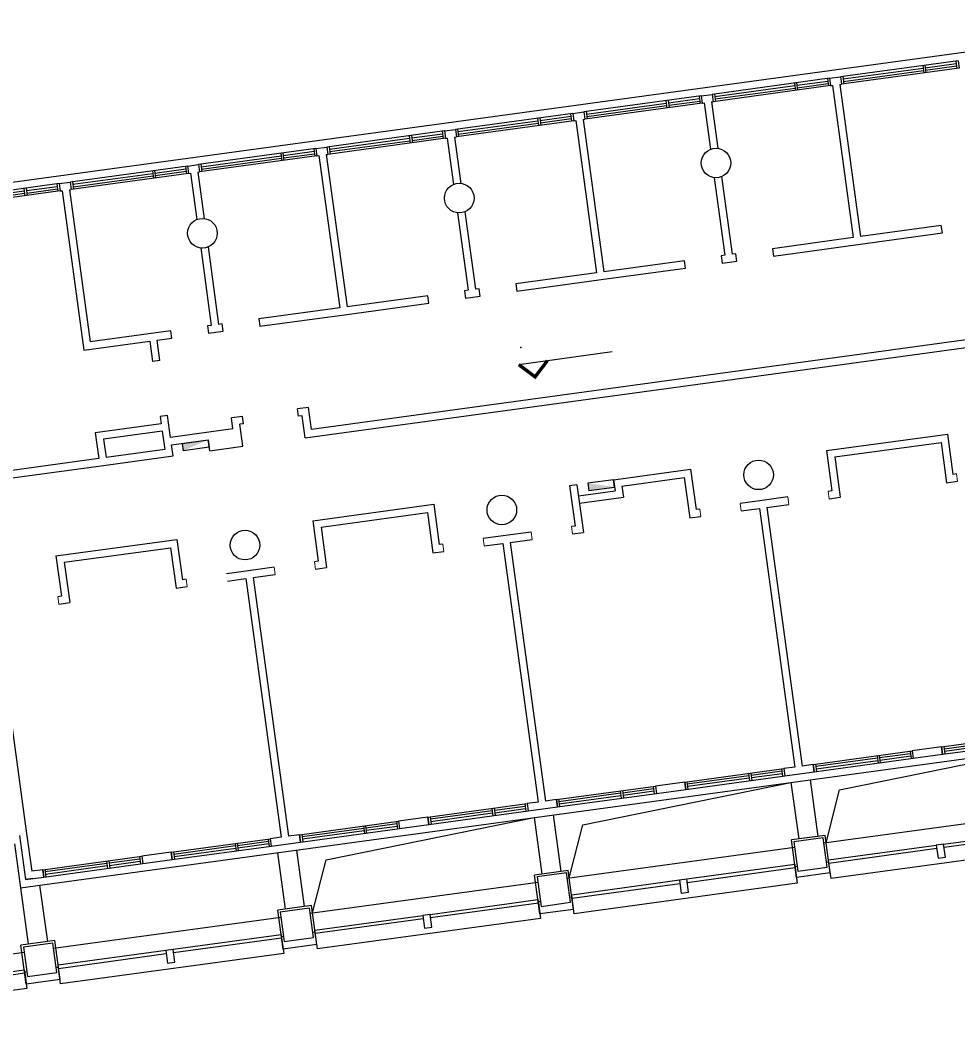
# Model space of a CAD drawing. Header units: millimetres. Extents: x 11680834 to 11851556, y -6213014 to -6078394.
# Drawn here: x 11720345 to 11745678, y -6107325 to -6080344 of the extents above; entities that cross this region are included whole.
import ezdxf

# ---------------------------------------------------------------- set-up
doc = ezdxf.new("R2010")
doc.units = ezdxf.units.MM
for name, color, linetype in [('A—\\M+5C3C5\\M+5B4B0', 135, 'Continuous'), ('A—\\M+5C7BD\\M+5CCE5', 7, 'Continuous'), ('E-COLS-F4$0$0S-COLS-I', 90, 'Continuous'), ('E2-RI-4F$0$A-WALL', 7, 'Continuous')]:
    doc.layers.add(name, color=color, linetype=linetype)

msp = doc.modelspace()

# ---------------------------------------------------------------- linework, layer by layer
at = {"color": 1}
msp.add_line((11733817, -6089653), (11736339, -6089298), dxfattribs=at)
at = {"color": 1, "const_width": 91.7}
msp.add_lwpolyline([(11733817, -6089653), (11734257, -6089984), (11734588, -6089544)], dxfattribs=at)
msp.add_lwpolyline([(11725428, -6091683), (11725456, -6091881), (11724762, -6091976), (11724735, -6091778)], close=True)
at = {"extrusion": (0, 0, -1)}
msp.add_lwpolyline([(-11736402, -6092959), (-11736375, -6092761), (-11735682, -6092855), (-11735709, -6093054)], close=True, dxfattribs=at)
at = {"color": 1}
msp.add_point((11733870, -6089186), dxfattribs=at)
msp.add_solid([(11725428, -6091683), (11725428, -6091683), (11724735, -6091778), (11724762, -6091976)])
at = {"extrusion": (0, 0, -1)}
msp.add_solid([(-11736402, -6092959), (-11736402, -6092959), (-11735709, -6093054), (-11735682, -6092855)], dxfattribs=at)
at = {"layer": 'A—\\M+5C3C5\\M+5B4B0'}
for p, q in [((11752260, -6080344), (11714293, -6085535)), ((11745678, -6081446), (11742507, -6081880)), ((11745618, -6081454), (11745645, -6081653)), ((11745678, -6081446), (11745705, -6081644)), ((11745705, -6081644), (11742534, -6082078)), ((11742576, -6081937), (11744736, -6081642)), ((11742585, -6082004), (11744745, -6081708)), ((11744727, -6081576), (11744754, -6081774)), ((11744786, -6081568), (11744813, -6081766)), ((11744795, -6081634), (11745627, -6081520)), ((11744804, -6081700), (11745636, -6081586)), ((11742210, -6081920), (11739040, -6082354)), ((11741327, -6082108), (11742160, -6081994)), ((11742151, -6081928), (11742178, -6082127)), ((11742210, -6081920), (11742237, -6082118)), ((11742507, -6081880), (11742534, -6082078)), ((11742567, -6081871), (11742594, -6082070)), ((11742237, -6082118), (11739067, -6082552)), ((11739108, -6082411), (11741268, -6082116)), ((11739117, -6082478), (11741277, -6082182)), ((11741259, -6082050), (11741286, -6082248)), ((11741318, -6082042), (11741345, -6082240)), ((11741336, -6082174), (11742169, -6082060)), ((11738742, -6082394), (11735572, -6082828)), ((11737791, -6082524), (11737818, -6082722)), ((11737851, -6082516), (11737878, -6082714)), ((11737860, -6082582), (11738692, -6082468)), ((11737869, -6082648), (11738701, -6082534)), ((11738683, -6082402), (11738710, -6082601)), ((11738742, -6082394), (11738769, -6082592)), ((11739040, -6082354), (11739067, -6082552)), ((11739099, -6082345), (11739126, -6082544)), ((11738769, -6082592), (11735599, -6083026)), ((11735640, -6082885), (11737800, -6082590)), ((11735649, -6082952), (11737809, -6082656)), ((11735275, -6082868), (11732104, -6083302)), ((11735302, -6083066), (11732131, -6083500)), ((11732173, -6083359), (11734332, -6083064)), ((11734323, -6082998), (11734350, -6083196)), ((11734383, -6082990), (11734410, -6083188)), ((11734392, -6083056), (11735224, -6082942)), ((11734401, -6083122), (11735233, -6083008)), ((11735215, -6082876), (11735242, -6083075)), ((11735275, -6082868), (11735302, -6083066)), ((11735572, -6082828), (11735599, -6083026)), ((11735631, -6082819), (11735658, -6083018)), ((11731807, -6083342), (11728636, -6083776)), ((11731807, -6083342), (11731834, -6083540)), ((11732104, -6083302), (11732131, -6083500)), ((11732163, -6083293), (11732191, -6083492)), ((11732182, -6083426), (11734341, -6083130)), ((11731834, -6083540), (11728663, -6083974)), ((11728705, -6083833), (11730865, -6083538)), ((11728714, -6083900), (11730874, -6083604)), ((11730856, -6083472), (11730883, -6083670)), ((11730915, -6083464), (11730942, -6083662)), ((11730924, -6083530), (11731756, -6083416)), ((11730933, -6083596), (11731765, -6083482)), ((11731747, -6083350), (11731774, -6083549)), ((11728339, -6083816), (11725169, -6084250)), ((11728280, -6083824), (11728307, -6084022)), ((11728339, -6083816), (11728366, -6084014)), ((11728636, -6083776), (11728663, -6083974)), ((11728696, -6083767), (11728723, -6083966)), ((11728366, -6084014), (11725196, -6084448)), ((11725237, -6084307), (11727397, -6084012)), ((11725246, -6084374), (11727406, -6084078)), ((11727388, -6083946), (11727415, -6084144)), ((11727447, -6083938), (11727474, -6084136)), ((11727456, -6084004), (11728289, -6083890)), ((11727465, -6084070), (11728298, -6083956)), ((11724871, -6084290), (11721701, -6084724)), ((11723920, -6084420), (11723947, -6084618)), ((11723980, -6084412), (11724007, -6084610)), ((11723989, -6084478), (11724821, -6084364)), ((11724812, -6084298), (11724839, -6084496)), ((11724871, -6084290), (11724898, -6084488)), ((11725169, -6084250), (11725196, -6084448)), ((11725228, -6084241), (11725255, -6084440)), ((11724898, -6084488), (11721728, -6084922)), ((11721769, -6084781), (11723929, -6084486)), ((11721778, -6084848), (11723938, -6084552)), ((11723998, -6084544), (11724830, -6084430)), ((11721404, -6084764), (11718233, -6085198)), ((11721431, -6084962), (11718260, -6085396)), ((11718301, -6085255), (11720461, -6084960)), ((11720452, -6084894), (11720479, -6085092)), ((11720512, -6084886), (11720539, -6085084)), ((11720521, -6084952), (11721353, -6084838)), ((11720530, -6085018), (11721362, -6084904)), ((11721344, -6084772), (11721371, -6084970)), ((11721404, -6084764), (11721431, -6084962)), ((11721701, -6084724), (11721728, -6084922)), ((11721760, -6084715), (11721787, -6084914)), ((11718311, -6085322), (11720470, -6085026)), ((11720360, -6103781), (11755553, -6098970)), ((11745234, -6099977), (11747910, -6099612)), ((11745234, -6099977), (11745261, -6100175)), ((11745261, -6100175), (11747937, -6099810)), ((11745294, -6099969), (11745321, -6100167)), ((11746967, -6099808), (11745303, -6100035)), ((11746976, -6099874), (11745312, -6100101)), ((11741767, -6100451), (11744442, -6100086)), ((11741794, -6100649), (11744469, -6100284)), ((11743500, -6100282), (11741835, -6100509)), ((11743491, -6100216), (11743518, -6100414)), ((11743550, -6100208), (11743577, -6100406)), ((11744391, -6100160), (11743559, -6100274)), ((11744400, -6100226), (11743568, -6100340)), ((11744382, -6100094), (11744409, -6100292)), ((11744442, -6100086), (11744469, -6100284)), ((11738299, -6100925), (11740974, -6100560)), ((11740915, -6100568), (11740942, -6100766)), ((11740974, -6100560), (11741001, -6100758)), ((11741767, -6100451), (11741794, -6100649)), ((11741826, -6100443), (11741853, -6100641)), ((11743509, -6100348), (11741844, -6100575)), ((11738326, -6101123), (11741001, -6100758)), ((11740032, -6100756), (11738367, -6100983)), ((11740041, -6100822), (11738376, -6101049)), ((11740023, -6100690), (11740050, -6100888)), ((11740082, -6100682), (11740109, -6100880)), ((11740924, -6100634), (11740091, -6100748)), ((11740933, -6100700), (11740100, -6100814)), ((11741682, -6100866), (11741890, -6102392)), ((11734831, -6101399), (11737506, -6101034)), ((11737456, -6101108), (11736624, -6101222)), ((11737447, -6101042), (11737474, -6101240)), ((11737506, -6101034), (11737533, -6101232)), ((11738299, -6100925), (11738326, -6101123)), ((11738358, -6100917), (11738385, -6101115)), ((11741167, -6100937), (11741375, -6102463)), ((11734831, -6101399), (11734858, -6101597)), ((11734858, -6101597), (11737533, -6101232)), ((11734891, -6101391), (11734918, -6101589)), ((11736564, -6101230), (11734900, -6101457)), ((11736573, -6101296), (11734909, -6101523)), ((11736555, -6101164), (11736582, -6101362)), ((11736615, -6101156), (11736642, -6101354)), ((11737465, -6101174), (11736633, -6101288)), ((11731363, -6101873), (11734039, -6101508)), ((11733087, -6101638), (11733114, -6101836)), ((11733147, -6101630), (11733174, -6101828)), ((11733988, -6101582), (11733156, -6101696)), ((11733997, -6101648), (11733165, -6101762)), ((11733979, -6101516), (11734006, -6101714)), ((11734039, -6101508), (11734066, -6101706)), ((11731363, -6101873), (11731390, -6102071)), ((11731390, -6102071), (11734066, -6101706)), ((11731423, -6101865), (11731450, -6102063)), ((11733096, -6101704), (11731432, -6101931)), ((11733105, -6101770), (11731441, -6101997)), ((11734231, -6101885), (11734440, -6103411)), ((11734746, -6101814), (11734955, -6103340)), ((11727896, -6102347), (11730571, -6101982)), ((11727923, -6102545), (11730598, -6102180)), ((11729629, -6102178), (11727964, -6102405)), ((11729620, -6102112), (11729647, -6102310)), ((11729679, -6102104), (11729706, -6102302)), ((11730520, -6102056), (11729688, -6102170)), ((11730529, -6102122), (11729697, -6102236)), ((11730511, -6101990), (11730538, -6102188)), ((11730571, -6101982), (11730598, -6102180)), ((11745290, -6102604), (11748203, -6102205)), ((11724428, -6102821), (11727103, -6102456)), ((11727044, -6102464), (11727071, -6102662)), ((11727103, -6102456), (11727130, -6102654)), ((11727896, -6102347), (11727923, -6102545)), ((11727955, -6102339), (11727982, -6102537)), ((11729638, -6102244), (11727973, -6102471)), ((11742089, -6102365), (11741177, -6102490)), ((11742089, -6102365), (11741177, -6102490)), ((11741315, -6103500), (11741177, -6102490)), ((11741890, -6102392), (11741375, -6102463)), ((11742227, -6103376), (11742089, -6102365)), ((11745302, -6102688), (11748215, -6102289)), ((11720198, -6102594), (11720360, -6103781)), ((11724455, -6103019), (11727130, -6102654)), ((11726161, -6102652), (11724496, -6102879)), ((11726170, -6102718), (11724505, -6102945)), ((11726152, -6102586), (11726179, -6102784)), ((11726211, -6102578), (11726238, -6102776)), ((11727053, -6102530), (11726220, -6102644)), ((11727062, -6102596), (11726229, -6102710)), ((11727811, -6102762), (11728019, -6104288)), ((11742179, -6103029), (11745092, -6102631)), ((11742191, -6103113), (11745104, -6102715)), ((11748272, -6102710), (11742248, -6103533)), ((11745290, -6102604), (11745092, -6102631)), ((11745092, -6102631), (11745140, -6102977)), ((11745338, -6102950), (11745290, -6102604)), ((11720960, -6103295), (11723635, -6102930)), ((11723585, -6103004), (11722753, -6103118)), ((11723576, -6102938), (11723603, -6103136)), ((11723635, -6102930), (11723662, -6103128)), ((11724428, -6102821), (11724455, -6103019)), ((11724487, -6102813), (11724514, -6103011)), ((11727296, -6102833), (11727504, -6104359)), ((11742191, -6103113), (11742179, -6103029)), ((11745140, -6102977), (11745338, -6102950)), ((11720960, -6103295), (11720987, -6103493)), ((11720987, -6103493), (11723662, -6103128)), ((11721020, -6103287), (11721047, -6103485)), ((11722693, -6103126), (11721029, -6103353)), ((11722702, -6103192), (11721038, -6103419)), ((11722684, -6103060), (11722711, -6103258)), ((11722744, -6103052), (11722771, -6103250)), ((11723594, -6103070), (11722762, -6103184)), ((11741268, -6103153), (11738355, -6103552)), ((11738366, -6103636), (11741279, -6103237)), ((11741268, -6103153), (11741279, -6103237)), ((11741279, -6103237), (11741337, -6103658)), ((11742248, -6103533), (11742191, -6103113)), ((11735153, -6103313), (11734242, -6103438)), ((11735153, -6103313), (11734242, -6103438)), ((11734385, -6104488), (11734242, -6103438)), ((11734955, -6103340), (11734440, -6103411)), ((11735297, -6104363), (11735153, -6103313)), ((11738157, -6103579), (11735244, -6103977)), ((11738355, -6103552), (11738157, -6103579)), ((11738157, -6103579), (11738204, -6103925)), ((11738402, -6103898), (11738355, -6103552)), ((11742227, -6103376), (11741315, -6103500)), ((11720360, -6103781), (11720569, -6105307)), ((11720875, -6103710), (11721084, -6105236)), ((11735255, -6104061), (11738168, -6103663)), ((11741337, -6103658), (11735313, -6104481)), ((11731419, -6104499), (11734332, -6104101)), ((11734332, -6104101), (11734344, -6104185)), ((11735255, -6104061), (11735244, -6103977)), ((11735313, -6104481), (11735255, -6104061)), ((11738204, -6103925), (11738402, -6103898)), ((11728218, -6104261), (11727306, -6104386)), ((11728218, -6104261), (11727306, -6104386)), ((11727450, -6105436), (11727306, -6104386)), ((11728019, -6104288), (11727504, -6104359)), ((11728361, -6105311), (11728218, -6104261)), ((11731431, -6104584), (11734344, -6104185)), ((11734344, -6104185), (11734401, -6104606)), ((11735297, -6104363), (11734385, -6104488)), ((11728308, -6104925), (11731221, -6104527)), ((11728320, -6105009), (11731233, -6104611)), ((11734401, -6104606), (11728377, -6105429)), ((11731419, -6104499), (11731221, -6104527)), ((11731221, -6104527), (11731269, -6104873)), ((11731467, -6104846), (11731419, -6104499)), ((11728320, -6105009), (11728308, -6104925)), ((11731269, -6104873), (11731467, -6104846)), ((11727397, -6105049), (11724484, -6105447)), ((11724495, -6105532), (11727408, -6105133)), ((11727397, -6105049), (11727408, -6105133)), ((11727408, -6105133), (11727466, -6105554)), ((11728377, -6105429), (11728320, -6105009)), ((11721282, -6105209), (11720371, -6105334)), ((11721282, -6105209), (11720371, -6105334)), ((11720514, -6106384), (11720371, -6105334)), ((11721084, -6105236), (11720569, -6105307)), ((11721426, -6106259), (11721282, -6105209)), ((11724484, -6105447), (11724286, -6105475)), ((11724531, -6105794), (11724484, -6105447)), ((11728361, -6105311), (11727450, -6105436)), ((11724286, -6105475), (11721373, -6105873)), ((11721384, -6105957), (11724297, -6105559)), ((11727466, -6105554), (11721442, -6106377)), ((11724286, -6105475), (11724333, -6105821)), ((11717548, -6106395), (11720461, -6105997)), ((11720461, -6105997), (11720473, -6106081)), ((11721384, -6105957), (11721373, -6105873)), ((11721442, -6106377), (11721384, -6105957)), ((11724333, -6105821), (11724531, -6105794)), ((11717560, -6106480), (11720473, -6106081)), ((11720473, -6106081), (11720530, -6106502)), ((11721426, -6106259), (11720514, -6106384)), ((11720530, -6106502), (11714506, -6107325))]:
    msp.add_line(p, q, dxfattribs=at)
at = {"layer": 'A—\\M+5C3C5\\M+5B4B0', "lineweight": 13}
for p, q in [((11742237, -6082118), (11742210, -6081920)), ((11742507, -6081880), (11742534, -6082078)), ((11738769, -6082592), (11738742, -6082394)), ((11739040, -6082354), (11739067, -6082552)), ((11735302, -6083066), (11735275, -6082868)), ((11735572, -6082828), (11735599, -6083026)), ((11731834, -6083540), (11731807, -6083342)), ((11732104, -6083302), (11732131, -6083500)), ((11728366, -6084014), (11728339, -6083816)), ((11728636, -6083776), (11728663, -6083974)), ((11724898, -6084488), (11724871, -6084290)), ((11725169, -6084250), (11725196, -6084448)), ((11721431, -6084962), (11721404, -6084764)), ((11721701, -6084724), (11721728, -6084922))]:
    msp.add_line(p, q, dxfattribs=at)
at = {"layer": 'A—\\M+5C3C5\\M+5B4B0', "color": 8}
for points in [[(11742116, -6102563), (11742481, -6101132), (11748102, -6099989)], [(11735180, -6103511), (11735545, -6102080), (11741167, -6100937)], [(11728245, -6104459), (11728610, -6103028), (11734231, -6101885)]]:
    msp.add_lwpolyline(points, dxfattribs=at)
at = {"layer": 'A—\\M+5C3C5\\M+5B4B0'}
for points in [[(11742056, -6102571), (11748199, -6101732)], [(11735121, -6103519), (11741264, -6102680)], [(11741275, -6103203), (11741334, -6103195)], [(11742127, -6103087), (11742186, -6103079)], [(11728185, -6104467), (11734328, -6103628)], [(11735191, -6104035), (11735251, -6104027)], [(11734339, -6104151), (11734399, -6104143)], [(11721250, -6105415), (11727393, -6104576)], [(11727404, -6105099), (11727463, -6105091)], [(11728256, -6104983), (11728315, -6104975)], [(11714314, -6106363), (11720457, -6105524)], [(11721320, -6105931), (11721380, -6105923)], [(11720468, -6106047), (11720528, -6106039)]]:
    msp.add_lwpolyline(points, dxfattribs=at)
at = {"layer": 'A—\\M+5C7BD\\M+5CCE5'}
for points in [[(11742037, -6102433), (11741245, -6102541), (11741353, -6103334), (11742146, -6103225)], [(11735102, -6103381), (11734309, -6103489), (11734418, -6104282), (11735210, -6104173)], [(11728166, -6104329), (11727374, -6104437), (11727482, -6105230), (11728275, -6105121)], [(11721231, -6105277), (11720438, -6105385), (11720546, -6106178), (11721339, -6106069)]]:
    msp.add_lwpolyline(points, close=True, dxfattribs=at)
for centre in [(11739142, -6084207), (11732207, -6085155), (11725271, -6086103), (11740293, -6092629), (11733358, -6093577), (11726422, -6094525)]:
    msp.add_circle(centre, 400, dxfattribs=at)
at = {"layer": 'E-COLS-F4$0$0S-COLS-I'}
for points in [[(11742037, -6102433), (11741245, -6102541), (11741353, -6103334), (11742146, -6103225)], [(11735102, -6103381), (11734309, -6103489), (11734418, -6104282), (11735210, -6104173)], [(11728166, -6104329), (11727374, -6104437), (11727482, -6105230), (11728275, -6105121)], [(11721231, -6105277), (11720438, -6105385), (11720546, -6106178), (11721339, -6106069)]]:
    msp.add_lwpolyline(points, close=True, dxfattribs=at)
for centre in [(11739142, -6084207), (11732207, -6085155), (11725271, -6086103), (11740293, -6092629), (11733358, -6093577), (11726422, -6094525)]:
    msp.add_circle(centre, 400, dxfattribs=at)
at = {"layer": 'E2-RI-4F$0$A-WALL'}
for p, q in [((11742210, -6081920), (11742507, -6081880)), ((11742237, -6082118), (11742288, -6082112)), ((11742288, -6082112), (11742850, -6086223)), ((11742486, -6082084), (11742534, -6082078)), ((11742486, -6082084), (11743048, -6086196)), ((11738742, -6082394), (11739040, -6082354)), ((11738769, -6082592), (11738820, -6082585)), ((11738820, -6082585), (11738991, -6083837)), ((11739018, -6082558), (11739067, -6082552)), ((11739018, -6082558), (11739189, -6083810)), ((11735275, -6082868), (11735572, -6082828)), ((11735302, -6083066), (11735352, -6083060)), ((11735352, -6083060), (11735914, -6087171)), ((11735550, -6083033), (11735599, -6083026)), ((11735550, -6083033), (11736112, -6087144)), ((11731807, -6083342), (11732104, -6083302)), ((11731834, -6083541), (11731884, -6083534)), ((11731884, -6083534), (11732055, -6084785)), ((11732082, -6083507), (11732131, -6083500)), ((11732082, -6083507), (11732253, -6084758)), ((11728339, -6083816), (11728636, -6083776)), ((11728366, -6084015), (11728417, -6084008)), ((11728417, -6084008), (11728979, -6088119)), ((11728615, -6083981), (11728663, -6083974)), ((11728615, -6083981), (11729177, -6088092)), ((11724871, -6084290), (11725169, -6084250)), ((11724898, -6084489), (11724949, -6084482)), ((11724949, -6084482), (11725120, -6085733)), ((11725147, -6084455), (11725196, -6084448)), ((11725147, -6084455), (11725319, -6085711)), ((11739096, -6084604), (11739382, -6086697)), ((11739293, -6084571), (11739580, -6086670)), ((11721404, -6084764), (11721701, -6084724)), ((11721431, -6084963), (11721481, -6084956)), ((11721481, -6084956), (11722070, -6089266)), ((11721679, -6084929), (11721728, -6084922)), ((11721679, -6084929), (11722241, -6089040)), ((11732160, -6085552), (11732446, -6087645)), ((11732358, -6085525), (11732644, -6087618)), ((11745227, -6085898), (11743048, -6086196)), ((11745255, -6086097), (11745227, -6085898)), ((11742850, -6086223), (11740670, -6086521)), ((11742976, -6086408), (11745255, -6086097)), ((11725225, -6086500), (11725511, -6088593)), ((11725423, -6086473), (11725709, -6088566)), ((11740670, -6086521), (11740697, -6086720)), ((11740697, -6086720), (11742976, -6086408)), ((11738292, -6086846), (11736112, -6087144)), ((11738319, -6087045), (11738292, -6086846)), ((11739382, -6086697), (11739283, -6086711)), ((11739283, -6086711), (11739310, -6086909)), ((11739679, -6086657), (11739580, -6086670)), ((11739706, -6086855), (11739679, -6086657)), ((11736040, -6087356), (11738319, -6087045)), ((11739310, -6086909), (11739508, -6086882)), ((11739508, -6086882), (11739706, -6086855)), ((11735914, -6087171), (11733734, -6087469)), ((11733761, -6087668), (11736040, -6087356)), ((11732446, -6087645), (11732347, -6087659)), ((11732347, -6087659), (11732374, -6087857)), ((11732744, -6087605), (11732644, -6087618)), ((11732771, -6087803), (11732744, -6087605)), ((11733734, -6087469), (11733761, -6087668)), ((11731356, -6087794), (11729177, -6088092)), ((11731384, -6087993), (11731356, -6087794)), ((11732374, -6087857), (11732572, -6087830)), ((11732572, -6087830), (11732771, -6087803)), ((11728979, -6088119), (11726799, -6088417)), ((11729105, -6088304), (11731384, -6087993)), ((11726799, -6088417), (11726826, -6088616)), ((11726826, -6088616), (11729105, -6088304)), ((11725511, -6088593), (11725412, -6088607)), ((11725412, -6088607), (11725439, -6088805)), ((11725808, -6088553), (11725709, -6088566)), ((11725835, -6088751), (11725808, -6088553)), ((11724421, -6088742), (11722241, -6089040)), ((11724052, -6088995), (11724448, -6088941)), ((11724126, -6089540), (11724052, -6088995)), ((11724448, -6088941), (11724421, -6088742)), ((11725439, -6088805), (11725637, -6088778)), ((11725637, -6088778), (11725835, -6088751)), ((11746942, -6088843), (11728216, -6091403)), ((11722070, -6089266), (11723854, -6089022)), ((11723854, -6089022), (11723928, -6089567)), ((11728045, -6091628), (11747167, -6089014)), ((11724126, -6089540), (11723928, -6089567)), ((11728135, -6090808), (11727838, -6090849)), ((11727865, -6091047), (11727838, -6090849)), ((11728216, -6091403), (11728135, -6090808)), ((11724329, -6091026), (11724131, -6091053)), ((11724131, -6091053), (11724158, -6091251)), ((11724411, -6091620), (11724329, -6091026)), ((11726352, -6091052), (11726054, -6091093)), ((11726095, -6091390), (11726054, -6091093)), ((11726379, -6091250), (11726352, -6091052)), ((11727964, -6091034), (11727865, -6091047)), ((11728045, -6091628), (11727964, -6091034)), ((11724158, -6091251), (11722375, -6091495)), ((11726095, -6091390), (11724411, -6091620)), ((11726379, -6091250), (11726280, -6091264)), ((11726361, -6091858), (11726280, -6091264)), ((11722375, -6091495), (11722470, -6092188)), ((11724185, -6091449), (11722600, -6091666)), ((11722600, -6091666), (11722668, -6092161)), ((11724185, -6091449), (11724253, -6091945)), ((11724438, -6091818), (11725428, -6091683)), ((11725469, -6091980), (11725428, -6091683)), ((11725428, -6091683), (11725428, -6091683)), ((11742122, -6091975), (11745391, -6091528)), ((11745391, -6091528), (11745540, -6092618)), ((11724253, -6091945), (11722668, -6092161)), ((11724478, -6092116), (11724438, -6091818)), ((11725469, -6091980), (11726361, -6091858)), ((11742122, -6091975), (11742271, -6093065)), ((11742347, -6092146), (11745220, -6091753)), ((11745220, -6091753), (11745369, -6092843)), ((11722470, -6092188), (11715732, -6093109)), ((11722596, -6092373), (11724478, -6092116)), ((11742347, -6092146), (11742496, -6093236)), ((11715561, -6093335), (11722596, -6092373)), ((11736375, -6092760), (11738456, -6092476)), ((11738456, -6092476), (11738605, -6093566)), ((11736375, -6092760), (11736416, -6093058)), ((11736600, -6092932), (11738285, -6092701)), ((11738285, -6092701), (11738434, -6093791)), ((11745639, -6092604), (11745540, -6092618)), ((11735384, -6092896), (11735186, -6092923)), ((11735186, -6092923), (11735335, -6094013)), ((11735384, -6092896), (11735561, -6094184)), ((11735425, -6093193), (11736416, -6093058)), ((11736600, -6092932), (11736641, -6093229)), ((11745369, -6092843), (11745667, -6092803)), ((11735452, -6093391), (11736641, -6093229)), ((11740388, -6093322), (11739794, -6093403)), ((11741082, -6093227), (11740388, -6093322)), ((11742271, -6093065), (11742172, -6093078)), ((11742199, -6093277), (11742496, -6093236)), ((11728251, -6093871), (11731520, -6093424)), ((11731520, -6093424), (11731669, -6094514)), ((11738704, -6093552), (11738605, -6093566)), ((11739821, -6093602), (11740316, -6093534)), ((11740316, -6093534), (11741271, -6100519)), ((11740514, -6093507), (11741109, -6093426)), ((11740514, -6093507), (11741469, -6100492)), ((11728476, -6094042), (11731349, -6093649)), ((11731349, -6093649), (11731498, -6094739)), ((11738434, -6093791), (11738731, -6093751)), ((11728251, -6093871), (11728400, -6094961)), ((11728476, -6094042), (11728625, -6095132)), ((11735335, -6094013), (11735236, -6094026)), ((11721315, -6094819), (11724585, -6094372)), ((11724585, -6094372), (11724734, -6095462)), ((11733453, -6094270), (11732858, -6094351)), ((11734146, -6094175), (11733453, -6094270)), ((11733579, -6094455), (11734173, -6094374)), ((11735263, -6094225), (11735561, -6094184)), ((11721541, -6094990), (11724414, -6094597)), ((11724414, -6094597), (11724563, -6095687)), ((11731768, -6094500), (11731669, -6094514)), ((11732885, -6094550), (11733381, -6094482)), ((11733381, -6094482), (11734336, -6101467)), ((11733579, -6094455), (11734534, -6101440)), ((11721315, -6094819), (11721464, -6095909)), ((11731498, -6094739), (11731796, -6094699)), ((11721541, -6094990), (11721690, -6096080)), ((11727211, -6095123), (11726517, -6095218)), ((11726616, -6095205), (11726517, -6095218)), ((11728400, -6094961), (11728301, -6094974)), ((11728328, -6095173), (11728625, -6095132)), ((11724833, -6095448), (11724734, -6095462)), ((11726517, -6095218), (11725923, -6095299)), ((11725950, -6095498), (11726445, -6095430)), ((11726445, -6095430), (11727400, -6102415)), ((11726643, -6095403), (11727238, -6095322)), ((11726643, -6095403), (11727598, -6102388)), ((11724563, -6095687), (11724860, -6095647)), ((11721464, -6095909), (11721365, -6095922)), ((11721392, -6096121), (11721690, -6096080)), ((11719708, -6096351), (11720514, -6102248)), ((11745234, -6099977), (11744442, -6100086)), ((11745261, -6100175), (11745234, -6099977)), ((11744442, -6100086), (11744469, -6100284)), ((11744469, -6100284), (11745261, -6100175)), ((11741271, -6100519), (11740974, -6100560)), ((11740974, -6100560), (11741001, -6100758)), ((11741767, -6100451), (11741469, -6100492)), ((11741794, -6100649), (11741767, -6100451)), ((11741001, -6100758), (11741397, -6100704)), ((11741397, -6100704), (11741794, -6100649)), ((11738299, -6100925), (11737506, -6101034)), ((11737506, -6101034), (11737533, -6101232)), ((11737533, -6101232), (11738326, -6101123)), ((11738326, -6101123), (11738299, -6100925)), ((11734831, -6101399), (11734534, -6101440)), ((11734858, -6101597), (11734831, -6101399)), ((11734336, -6101467), (11734038, -6101508)), ((11734038, -6101508), (11734066, -6101706)), ((11734066, -6101706), (11734462, -6101652)), ((11734462, -6101652), (11734858, -6101597)), ((11731363, -6101873), (11730571, -6101981)), ((11731390, -6102071), (11731363, -6101873)), ((11730571, -6101981), (11730598, -6102180)), ((11730598, -6102180), (11731390, -6102071)), ((11720329, -6102372), (11720492, -6103561)), ((11720514, -6102248), (11720663, -6103336)), ((11727400, -6102415), (11727103, -6102455)), ((11727103, -6102455), (11727130, -6102654)), ((11727896, -6102347), (11727598, -6102388)), ((11727923, -6102545), (11727896, -6102347)), ((11727130, -6102654), (11727526, -6102600)), ((11727526, -6102600), (11727923, -6102545)), ((11724428, -6102821), (11723635, -6102929)), ((11723635, -6102929), (11723662, -6103128)), ((11723662, -6103128), (11724455, -6103019)), ((11724455, -6103019), (11724428, -6102821)), ((11720960, -6103295), (11720663, -6103336)), ((11720987, -6103493), (11720960, -6103295)), ((11720492, -6103561), (11720987, -6103493)), ((11720690, -6103534), (11720492, -6103561)), ((11720690, -6103534), (11720690, -6103534))]:
    msp.add_line(p, q, dxfattribs=at)
at = {"layer": 'E2-RI-4F$0$A-WALL', "lineweight": 13}
for p, q in [((11745667, -6092803), (11745639, -6092604)), ((11741109, -6093426), (11741082, -6093227)), ((11742172, -6093078), (11742199, -6093277)), ((11738731, -6093751), (11738704, -6093552)), ((11739794, -6093403), (11739821, -6093602)), ((11735236, -6094026), (11735263, -6094225)), ((11732858, -6094351), (11732885, -6094550)), ((11734173, -6094374), (11734146, -6094175)), ((11731796, -6094699), (11731768, -6094500)), ((11727238, -6095322), (11727211, -6095123)), ((11728301, -6094974), (11728328, -6095173)), ((11724860, -6095647), (11724833, -6095448)), ((11721365, -6095922), (11721392, -6096121))]:
    msp.add_line(p, q, dxfattribs=at)

doc.saveas('drawing.dxf')
